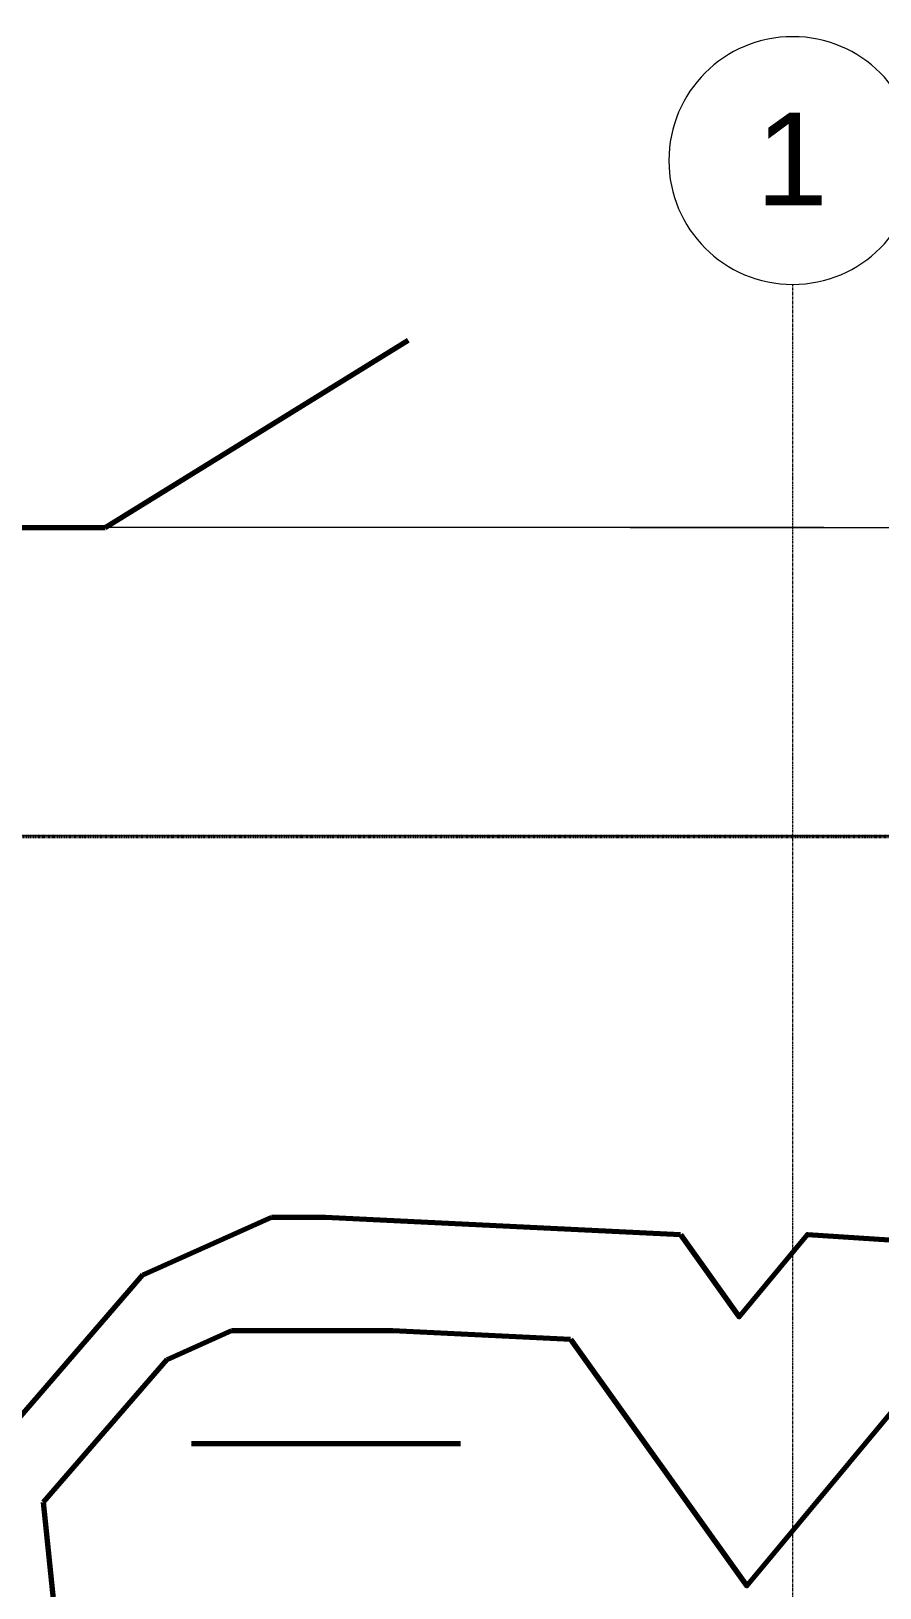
# Model space of a CAD drawing. Header units: inches. Extents: x -4235 to -464, y 9706 to 12425.
# Drawn here: x -3628.9 to -3464.4, y 12123.1 to 12424.8 of the extents above; entities that cross this region are included whole.
import ezdxf

# ---------------------------------------------------------------- set-up
doc = ezdxf.new("R2010")
doc.units = ezdxf.units.IN
doc.header["$MEASUREMENT"] = 0
doc.linetypes.add('Double Dash 3_8_', pattern=[1, 0.375, -0.125, 0.125, -0.125, 0.125, -0.125])
doc.linetypes.add('Grid Line 1_2_', pattern=[0.875, 0.5, -0.125, 0.125, -0.125])
for name, color, linetype, lineweight in [('0-1', 7, 'Continuous', 5), ('C-PROP-LINE', 91, 'Double Dash 3_8_', 50), ('C-TOPO', 7, 'Continuous', 9), ('C-TOPO-MAJR-1', 253, 'Continuous', 70), ('S-GRID-1', 1, 'Grid Line 1_2_', 9), ('S-GRID-IDEN', 1, 'Continuous', 9)]:
    doc.layers.add(name, color=color, linetype=linetype, lineweight=lineweight)
doc.styles.add('Arial_1', font='arial.ttf', dxfattribs={"height": 18})

# ---------------------------------------------------------------- blocks, each defined once
blk = doc.blocks.new('CTR  - Topography_rvt-1-BACKGROUND - 1ST FLOOR')
at = {"layer": 'C-TOPO'}
for p, q in [((-3614.53, 12328.59), (-3707.28, 12328.59)), ((-3614.53, 12328.59), (-3707.28, 12328.59)), ((-3512.8, 12328.59), (-3614.53, 12328.59)), ((-3512.8, 12328.59), (-3614.53, 12328.59)), ((-3475.25, 12328.59), (-3512.8, 12328.59)), ((-3512.8, 12328.59), (-3475.25, 12328.59)), ((-3475.25, 12328.59), (-3413.03, 12328.59)), ((-3475.25, 12328.59), (-3413.03, 12328.59)), ((-3544.78, 12268.83), (-3631.32, 12268.83)), ((-3544.78, 12268.83), (-3631.32, 12268.83)), ((-3483.35, 12268.83), (-3544.78, 12268.83)), ((-3544.78, 12268.83), (-3483.35, 12268.83)), ((-3381.54, 12268.83), (-3483.35, 12268.83)), ((-3483.35, 12268.83), (-3381.54, 12268.83))]:
    blk.add_line(p, q, dxfattribs=at)
at = {"layer": 'C-TOPO-MAJR-1'}
for p, q in [((-3614.53, 12328.59), (-3555.85, 12364.85)), ((-3607.29, 12183.76), (-3582.31, 12194.98)), ((-3582.31, 12194.98), (-3571.89, 12194.98)), ((-3571.89, 12194.98), (-3503.09, 12191.61)), ((-3631.32, 12155.98), (-3607.29, 12183.76)), ((-3602.55, 12167.4), (-3590.06, 12173.01)), ((-3590.06, 12173.01), (-3558.78, 12173.01)), ((-3558.78, 12173.01), (-3524.39, 12171.32)), ((-3626.5, 12139.72), (-3602.55, 12167.4)), ((-3545.68, 12151.03), (-3597.81, 12151.04))]:
    blk.add_line(p, q, dxfattribs=at)
at = {"layer": 'C-TOPO-MAJR-1', "flags": 128}
for points in [[(-3711.24, 12268.83), (-3707.28, 12328.59), (-3614.53, 12328.59)], [(-3503.09, 12191.61), (-3491.69, 12175.68), (-3478.43, 12191.61), (-3415.15, 12187.49), (-3342.73, 12188.29)], [(-3524.39, 12171.32), (-3490.18, 12123.53), (-3450.41, 12171.32)], [(-3626.27, 12090.69), (-3622.12, 12097.24), (-3626.5, 12139.72)]]:
    blk.add_lwpolyline(points, dxfattribs=at)
blk = doc.blocks.new('Family - ___-1878357-BACKGROUND - 1ST FLOOR')
at = {"layer": 'C-PROP-LINE'}
blk.add_line((-3989.61, 12268.69), (-629.56, 12268.69), dxfattribs=at)
blk = doc.blocks.new('Grid - Grid Head - Circle-50561-BACKGROUND - 1ST FLOOR')
at = {"layer": 'S-GRID-IDEN'}
for start, end in [(360, 180), (180, 360)]:
    blk.add_arc((0, 0), 0.25, start, end, dxfattribs=at)

msp = doc.modelspace()

# ---------------------------------------------------------------- linework, layer by layer
at = {"layer": 'S-GRID-1'}
msp.add_line((-3481.32, 9836.18), (-3481.32, 12375.68), dxfattribs=at)

# ---------------------------------------------------------------- block references
at = {"layer": '0-1'}
msp.add_blockref('CTR  - Topography_rvt-1-BACKGROUND - 1ST FLOOR', (0, 0), dxfattribs=at)
at = {"layer": 'C-PROP-LINE'}
msp.add_blockref('Family - ___-1878357-BACKGROUND - 1ST FLOOR', (0, 0), dxfattribs=at)
at = {"layer": 'S-GRID-IDEN', "xscale": 95.99999999999994, "yscale": 95.99999999999994, "zscale": 95.99999999999994}
msp.add_blockref('Grid - Grid Head - Circle-50561-BACKGROUND - 1ST FLOOR', (-3481.32, 12399.68), dxfattribs=at)

# ---------------------------------------------------------------- texts
at = {"layer": 'S-GRID-IDEN', "insert": (-3488.45, 12408.97), "char_height": 18, "width": 16.968, "attachment_point": 1, "style": 'Arial_1'}
msp.add_mtext('1', dxfattribs=at)

doc.saveas('drawing.dxf')
